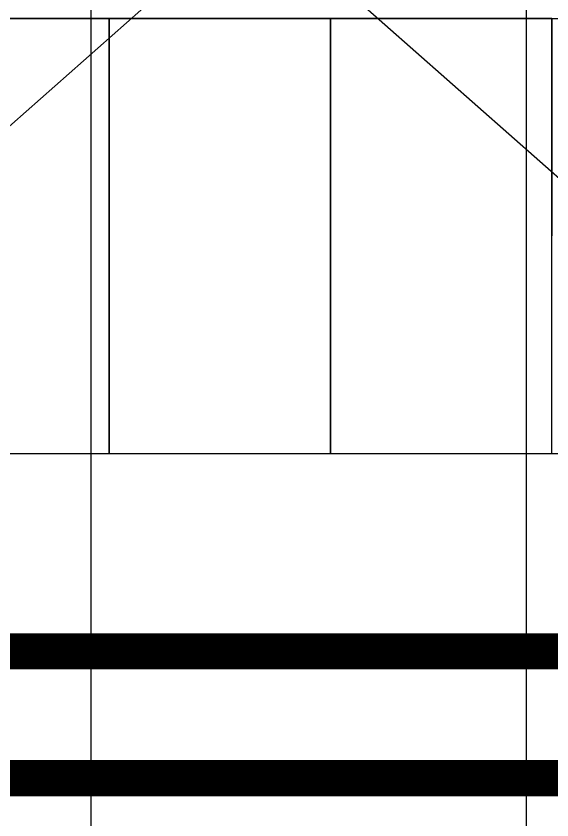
# Model space of a CAD drawing. Extents: x 225000 to 2157367, y 208400 to 840900.
# Drawn here: x 504719 to 506196, y 414391 to 416609 of the extents above; entities that cross this region are included whole.
import ezdxf

# ---------------------------------------------------------------- set-up
doc = ezdxf.new("R2010")
doc.units = 0
doc.header["$LTSCALE"] = 10
doc.linetypes.add('XFDC20$0$HIDDEN2', pattern=[0.1875, 0.125, -0.0625])
for name, color, linetype in [('XFDC20$0$A-C-2800 (PH2)', 195, 'XFDC20$0$HIDDEN2'), ('XFM2P20L-DC$0$M-PIPE-CHWR13', 94, 'Continuous'), ('XFM2P20L-DC$0$M-PIPE-CHWS5', 144, 'Continuous'), ('XFM2Q20-DC$0$RACK-DC1-600X1200', 6, 'Continuous')]:
    doc.layers.add(name, color=color, linetype=linetype)

# ---------------------------------------------------------------- blocks, each defined once
blk = doc.blocks.new('Data Center Layout_L20')
for p, q in [((511825.59, 211202.31), (498925.59, 222602.31)), ((511825.59, 222602.31), (498925.59, 211202.31))]:
    blk.add_line(p, q)
blk = doc.blocks.new('XFDC20')
at = {"layer": 'XFDC20$0$A-C-2800 (PH2)', "ltscale": 0.3}
for p, q in [((504925.6, 211277.3), (504925.6, 222602.3)), ((506125.6, 211277.3), (506125.6, 222602.3)), ((498925.6, 216602.3), (511825.6, 216602.3)), ((498925.6, 215402.3), (511825.6, 215402.3))]:
    blk.add_line(p, q, dxfattribs=at)
blk = doc.blocks.new('XFM2Q20-DC')
at = {"layer": 'XFM2Q20-DC$0$RACK-DC1-600X1200'}
for p, q in [((504975.6, 215402.3), (504975.6, 216602.3)), ((504975.6, 216602.3), (504975.6, 216002.3)), ((505585.6, 215402.3), (505585.6, 216602.3)), ((505585.6, 216602.3), (505585.6, 216002.3)), ((506195.6, 215402.3), (506195.6, 216602.3)), ((506195.6, 216602.3), (506195.6, 216002.3)), ((504365.6, 215402.3), (504975.6, 215402.3)), ((504975.6, 215402.3), (505585.6, 215402.3)), ((505585.6, 215402.3), (506195.6, 215402.3))]:
    blk.add_line(p, q, dxfattribs=at)
for points in [[(504975.6, 216602.3), (504365.6, 216602.3), (504365.6, 215402.3), (504975.6, 215402.3)], [(505585.6, 216602.3), (504975.6, 216602.3), (504975.6, 215402.3), (505585.6, 215402.3)], [(506195.6, 216602.3), (505585.6, 216602.3), (505585.6, 215402.3), (506195.6, 215402.3)]]:
    blk.add_lwpolyline(points, close=True, dxfattribs=at)
blk = doc.blocks.new('XFM2P20L-DC')
at = {"layer": 'XFM2P20L-DC$0$M-PIPE-CHWR13', "const_width": 100}
blk.add_lwpolyline([(499810.2, 214856.3), (507778.6, 214856.3)], dxfattribs=at)
at = {"layer": 'XFM2P20L-DC$0$M-PIPE-CHWS5', "const_width": 100}
blk.add_lwpolyline([(500160.2, 214506.3), (507791.4, 214506.3)], dxfattribs=at)

msp = doc.modelspace()

# ---------------------------------------------------------------- block references
for name in ['XFM2P20L-DC', 'Data Center Layout_L20', 'XFDC20', 'XFM2Q20-DC']:
    msp.add_blockref(name, (0, 200000))

doc.saveas('drawing.dxf')
